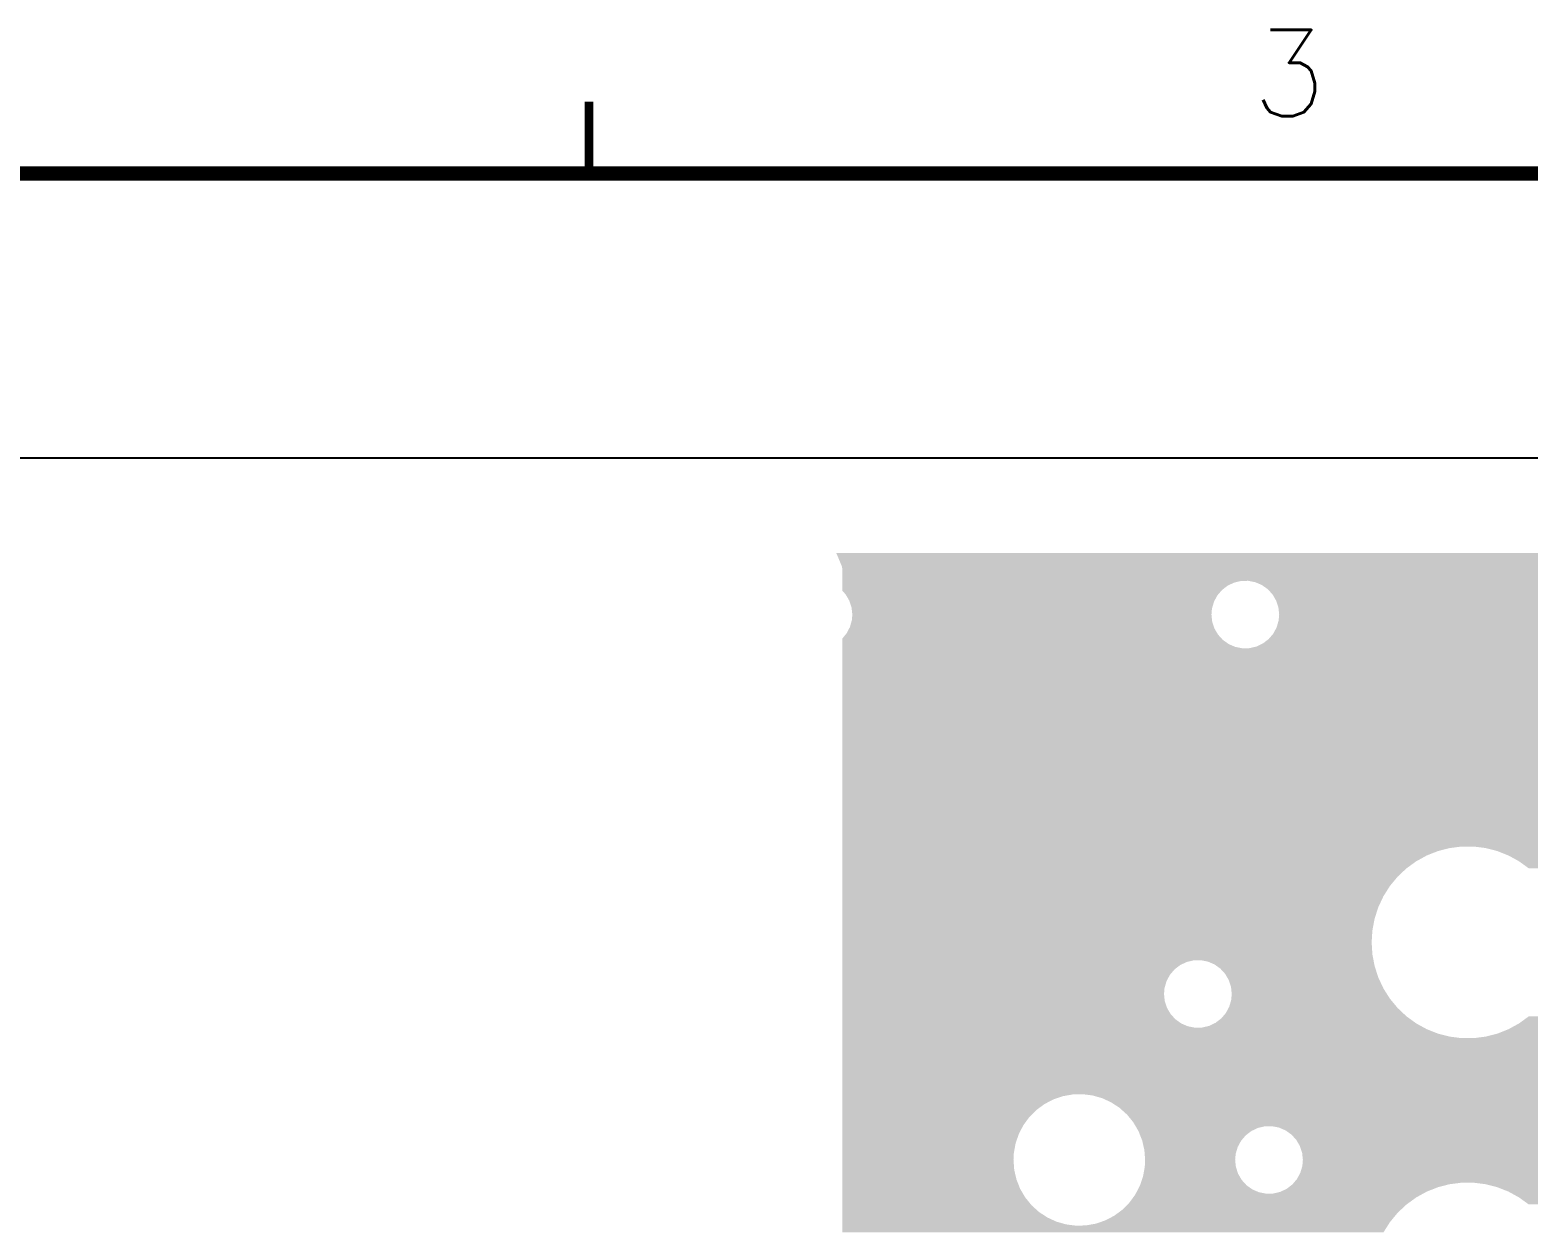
# Model space of a CAD drawing. Extents: x 295 to 953, y 10 to 290.
# Drawn here: x 570 to 622.2, y 248.3 to 290 of the extents above; entities that cross this region are included whole.
import ezdxf
from ezdxf.enums import TextEntityAlignment as Align

# ---------------------------------------------------------------- set-up
doc = ezdxf.new("R2010")
doc.units = 0
doc.header["$LTSCALE"] = 5
doc.header["$MEASUREMENT"] = 0
doc.layers.get('0').update_dxf_attribs({"linetype": 'CONTINUOUS', "lineweight": 25})
for name, color, linetype in [('PWR1', 7, 'CONTINUOUS'), ('문자', 4, 'CONTINUOUS'), ('테두리', 3, 'CONTINUOUS')]:
    doc.layers.add(name, color=color, linetype=linetype)
doc.styles.get("Standard").update_dxf_attribs({"font": 'simplex.shx'})

# ---------------------------------------------------------------- blocks, each defined once
blk = doc.blocks.new('C')
at = {"layer": '테두리'}
for points, const_width in [([(112.5, 287.5), (112.5, 285)], 0.3), ([(15, 285), (15, 15), (405, 15), (405, 285), (15, 285)], 0.5)]:
    blk.add_lwpolyline(points, dxfattribs=dict(at, const_width=const_width))
at = {"layer": '문자'}
blk.add_text('3', height=3, dxfattribs=at).set_placement((136.875, 288.5), align=Align.MIDDLE)

msp = doc.modelspace()

# ---------------------------------------------------------------- linework, layer by layer
at = {"layer": 'PWR1'}
msp.add_line((843.878, 275.097), (529.277, 275.097), dxfattribs=at)
for points in [[(598.089, 271.794), (598.089, 271.795), (664.586, 271.794), (664.585, 271.795)], [(598.145, 271.66), (598.089, 271.794), (664.345, 271.66), (664.586, 271.794)], [(598.219, 271.483), (598.145, 271.66), (664.134, 271.483), (664.345, 271.66)], [(598.283, 271.33), (598.219, 271.483), (664.01, 271.33), (664.134, 271.483)], [(598.295, 271.269), (598.283, 271.33), (663.96, 271.269), (664.01, 271.33)], [(598.295, 271.266), (598.295, 271.269), (663.959, 271.266), (663.96, 271.269)], [(598.295, 271.087), (598.295, 271.266), (663.864, 271.087), (663.959, 271.266)], [(598.295, 271.071), (598.295, 271.087), (652.558, 271.071), (652.833, 271.087)], [(598.295, 271.003), (598.295, 271.071), (652.291, 271.003), (652.558, 271.071)], [(598.295, 270.885), (598.295, 271.003), (652.042, 270.885), (652.291, 271.003)], [(598.295, 270.823), (598.295, 270.885), (651.956, 270.823), (652.042, 270.885)], [(598.295, 270.818), (598.295, 270.823), (612.183, 270.818), (612.433, 270.823)], [(598.295, 270.761), (598.295, 270.818), (611.941, 270.761), (612.183, 270.818)], [(598.295, 270.655), (598.295, 270.761), (611.715, 270.655), (611.941, 270.761)], [(612.677, 270.774), (612.433, 270.823), (651.891, 270.774), (651.956, 270.823)], [(612.799, 270.722), (612.677, 270.774), (651.819, 270.722), (651.891, 270.774)], [(612.906, 270.676), (612.799, 270.722), (651.777, 270.676), (651.819, 270.722)], [(613.109, 270.532), (612.906, 270.676), (651.643, 270.532), (651.777, 270.676)], [(598.295, 270.504), (598.295, 270.655), (611.518, 270.504), (611.715, 270.655)], [(598.295, 270.487), (598.295, 270.504), (611.503, 270.487), (611.518, 270.504)], [(598.295, 270.486), (598.295, 270.487), (611.503, 270.486), (611.503, 270.487)], [(598.416, 270.347), (598.295, 270.486), (611.384, 270.347), (611.503, 270.486)], [(598.436, 270.314), (598.416, 270.347), (611.356, 270.314), (611.384, 270.347)], [(598.543, 270.133), (598.436, 270.314), (611.258, 270.133), (611.356, 270.314)], [(613.12, 270.52), (613.109, 270.532), (651.632, 270.52), (651.643, 270.532)], [(613.278, 270.348), (613.12, 270.52), (651.526, 270.348), (651.632, 270.52)], [(613.314, 270.286), (613.278, 270.348), (651.487, 270.286), (651.526, 270.348)], [(613.328, 270.261), (613.314, 270.286), (651.478, 270.261), (651.487, 270.286)], [(613.338, 270.245), (613.328, 270.261), (636.873, 270.245), (637.148, 270.261)], [(613.377, 270.177), (613.338, 270.245), (636.606, 270.177), (636.873, 270.245)], [(613.403, 270.133), (613.377, 270.177), (636.512, 270.133), (636.606, 270.177)], [(598.556, 270.094), (598.543, 270.133), (611.238, 270.094), (611.258, 270.133)], [(598.622, 269.896), (598.556, 270.094), (611.18, 269.896), (611.238, 270.094)], [(598.626, 269.855), (598.622, 269.896), (611.168, 269.855), (611.18, 269.896)], [(598.649, 269.648), (598.626, 269.855), (611.15, 269.648), (611.168, 269.855)], [(598.634, 269.461), (598.649, 269.648), (611.17, 269.461), (611.15, 269.648)], [(613.427, 270.06), (613.403, 270.133), (636.357, 270.06), (636.512, 270.133)], [(613.481, 269.897), (613.427, 270.06), (636.135, 269.897), (636.357, 270.06)], [(613.481, 269.896), (613.481, 269.897), (636.134, 269.896), (636.135, 269.897)], [(613.503, 269.694), (613.481, 269.896), (635.948, 269.694), (636.134, 269.896)], [(613.491, 269.46), (613.508, 269.648), (635.803, 269.46), (635.919, 269.648)], [(613.508, 269.648), (613.503, 269.694), (635.919, 269.648), (635.948, 269.694)], [(598.454, 268.999), (598.539, 269.164), (611.35, 268.999), (611.254, 269.164)], [(598.539, 269.164), (598.568, 269.221), (611.254, 269.164), (611.235, 269.221)], [(598.568, 269.221), (598.617, 269.401), (611.235, 269.221), (611.176, 269.401)], [(598.617, 269.401), (598.634, 269.461), (611.176, 269.401), (611.17, 269.461)], [(613.302, 268.983), (613.42, 269.202), (635.667, 268.983), (635.705, 269.202)], [(613.42, 269.203), (613.489, 269.441), (635.705, 269.203), (635.796, 269.441)], [(613.42, 269.202), (613.42, 269.203), (635.705, 269.202), (635.705, 269.203)], [(613.489, 269.441), (613.491, 269.46), (635.796, 269.441), (635.803, 269.46)], [(598.295, 268.807), (598.412, 268.949), (611.51, 268.807), (611.38, 268.949)], [(598.295, 268.765), (598.295, 268.807), (611.548, 268.765), (611.51, 268.807)], [(598.295, 268.621), (598.295, 268.765), (611.751, 268.621), (611.548, 268.765)], [(598.295, 268.522), (598.295, 268.621), (611.98, 268.522), (611.751, 268.621)], [(598.412, 268.949), (598.454, 268.999), (611.38, 268.949), (611.35, 268.999)], [(612.745, 268.549), (612.942, 268.642), (635.68, 268.549), (635.672, 268.642)], [(612.942, 268.642), (613.14, 268.793), (635.672, 268.642), (635.657, 268.793)], [(613.14, 268.793), (613.165, 268.823), (635.657, 268.793), (635.654, 268.823)], [(613.165, 268.823), (613.258, 268.931), (635.654, 268.823), (635.658, 268.931)], [(613.258, 268.931), (613.302, 268.983), (635.658, 268.931), (635.667, 268.983)], [(598.295, 268.474), (598.295, 268.522), (612.225, 268.474), (611.98, 268.522)], [(598.295, 268.284), (598.295, 268.474), (635.759, 268.284), (635.702, 268.474)], [(598.295, 268.04), (598.295, 268.284), (635.886, 268.04), (635.759, 268.284)], [(612.225, 268.474), (612.474, 268.478), (635.702, 268.474), (635.701, 268.478)], [(612.474, 268.478), (612.717, 268.535), (635.701, 268.478), (635.684, 268.535)], [(612.717, 268.535), (612.745, 268.549), (635.684, 268.535), (635.68, 268.549)], [(598.295, 267.824), (598.295, 268.04), (636.057, 267.824), (635.886, 268.04)], [(598.295, 267.645), (598.295, 267.824), (636.266, 267.645), (636.057, 267.824)], [(598.295, 267.509), (598.295, 267.645), (636.505, 267.509), (636.266, 267.645)], [(598.295, 267.421), (598.295, 267.509), (636.767, 267.421), (636.505, 267.509)], [(598.295, 267.384), (598.295, 267.421), (637.04, 267.384), (636.767, 267.421)], [(598.295, 267.321), (598.295, 267.384), (834.57, 267.321), (834.598, 267.384)], [(598.295, 266.738), (598.295, 267.321), (834.37, 266.738), (834.57, 267.321)], [(598.295, 266.695), (598.295, 266.738), (834.36, 266.695), (834.37, 266.738)], [(598.295, 266.691), (598.295, 266.695), (676.572, 266.691), (676.822, 266.695)], [(598.295, 266.634), (598.295, 266.691), (676.33, 266.634), (676.572, 266.691)], [(598.295, 266.527), (598.295, 266.634), (676.104, 266.527), (676.33, 266.634)], [(598.295, 266.376), (598.295, 266.527), (675.907, 266.376), (676.104, 266.527)], [(598.295, 266.186), (598.295, 266.376), (675.745, 266.186), (675.907, 266.376)], [(598.295, 265.967), (598.295, 266.186), (675.627, 265.967), (675.745, 266.186)], [(598.295, 265.728), (598.295, 265.967), (675.557, 265.728), (675.627, 265.967)], [(598.295, 265.521), (598.295, 265.728), (675.539, 265.521), (675.557, 265.728)], [(598.295, 265.273), (598.295, 265.521), (675.565, 265.273), (675.539, 265.521)], [(598.295, 265.036), (598.295, 265.273), (675.643, 265.036), (675.565, 265.273)], [(598.295, 264.821), (598.295, 265.036), (675.769, 264.821), (675.643, 265.036)], [(598.295, 264.637), (598.295, 264.821), (675.937, 264.637), (675.769, 264.821)], [(598.295, 264.493), (598.295, 264.637), (676.14, 264.493), (675.937, 264.637)], [(598.295, 264.395), (598.295, 264.493), (676.369, 264.395), (676.14, 264.493)], [(598.295, 264.347), (598.295, 264.395), (676.614, 264.347), (676.369, 264.395)], [(598.295, 264.079), (598.295, 264.347), (834.101, 264.079), (834.09, 264.347)], [(598.295, 263.468), (598.295, 264.079), (834.18, 263.468), (834.101, 264.079)], [(598.295, 263.393), (598.295, 263.468), (834.196, 263.393), (834.18, 263.468)], [(598.295, 263.389), (598.295, 263.393), (666.666, 263.389), (666.916, 263.393)], [(598.295, 263.332), (598.295, 263.389), (666.424, 263.332), (666.666, 263.389)], [(598.295, 263.225), (598.295, 263.332), (666.198, 263.225), (666.424, 263.332)], [(598.295, 263.074), (598.295, 263.225), (666.001, 263.074), (666.198, 263.225)], [(598.295, 262.884), (598.295, 263.074), (665.839, 262.884), (666.001, 263.074)], [(598.295, 262.741), (598.295, 262.884), (665.761, 262.741), (665.839, 262.884)], [(598.295, 262.74), (598.295, 262.741), (658.851, 262.74), (659.271, 262.741)], [(598.295, 262.687), (598.295, 262.74), (658.435, 262.687), (658.851, 262.74)], [(598.295, 262.582), (598.295, 262.687), (658.028, 262.582), (658.435, 262.687)], [(598.295, 262.427), (598.295, 262.582), (657.638, 262.427), (658.028, 262.582)], [(598.295, 262.224), (598.295, 262.427), (657.27, 262.224), (657.638, 262.427)], [(598.295, 261.977), (598.295, 262.224), (656.931, 261.977), (657.27, 262.224)], [(598.295, 261.689), (598.295, 261.977), (656.625, 261.689), (656.931, 261.977)], [(598.295, 261.572), (598.295, 261.689), (656.529, 261.572), (656.625, 261.689)], [(598.295, 261.571), (598.295, 261.572), (619.855, 261.571), (620.275, 261.572)], [(598.295, 261.518), (598.295, 261.571), (619.438, 261.518), (619.855, 261.571)], [(598.295, 261.413), (598.295, 261.518), (619.031, 261.413), (619.438, 261.518)], [(598.295, 261.258), (598.295, 261.413), (618.641, 261.258), (619.031, 261.413)], [(620.691, 261.52), (620.275, 261.572), (656.486, 261.52), (656.529, 261.572)], [(621.098, 261.416), (620.691, 261.52), (656.4, 261.416), (656.486, 261.52)], [(621.228, 261.364), (621.098, 261.416), (656.358, 261.364), (656.4, 261.416)], [(621.489, 261.261), (621.228, 261.364), (656.293, 261.261), (656.358, 261.364)], [(598.295, 261.055), (598.295, 261.258), (618.274, 261.055), (618.641, 261.258)], [(598.295, 260.808), (598.295, 261.055), (617.934, 260.808), (618.274, 261.055)], [(598.295, 260.52), (598.295, 260.808), (617.629, 260.52), (617.934, 260.808)], [(621.857, 261.059), (621.489, 261.261), (656.165, 261.059), (656.293, 261.261)], [(621.926, 261.009), (621.857, 261.059), (656.134, 261.009), (656.165, 261.059)], [(622.197, 260.813), (621.926, 261.009), (656.042, 260.813), (656.134, 261.009)], [(598.295, 260.196), (598.295, 260.52), (617.361, 260.196), (617.629, 260.52)], [(598.295, 259.841), (598.295, 260.196), (617.137, 259.841), (617.361, 260.196)], [(598.295, 259.46), (598.295, 259.841), (616.959, 259.46), (617.137, 259.841)], [(598.295, 259.06), (598.295, 259.46), (616.83, 259.06), (616.959, 259.46)], [(598.295, 258.648), (598.295, 259.06), (616.752, 258.648), (616.83, 259.06)], [(598.295, 258.237), (598.295, 258.648), (616.727, 258.237), (616.752, 258.648)], [(598.295, 257.817), (598.295, 258.237), (616.753, 257.817), (616.727, 258.237)], [(598.295, 257.615), (598.295, 257.817), (616.792, 257.615), (616.753, 257.817)], [(598.295, 257.61), (598.295, 257.615), (610.532, 257.61), (610.782, 257.615)], [(598.295, 257.553), (598.295, 257.61), (610.29, 257.553), (610.532, 257.61)], [(598.295, 257.447), (598.295, 257.553), (610.064, 257.447), (610.29, 257.553)], [(598.295, 257.296), (598.295, 257.447), (609.867, 257.296), (610.064, 257.447)], [(598.295, 257.106), (598.295, 257.296), (609.705, 257.106), (609.867, 257.296)], [(598.295, 256.886), (598.295, 257.106), (609.587, 256.886), (609.705, 257.106)], [(611.026, 257.566), (610.782, 257.615), (616.801, 257.566), (616.792, 257.615)], [(611.255, 257.468), (611.026, 257.566), (616.82, 257.468), (616.801, 257.566)], [(611.344, 257.405), (611.255, 257.468), (616.832, 257.405), (616.82, 257.468)], [(611.458, 257.324), (611.344, 257.405), (616.859, 257.324), (616.832, 257.405)], [(611.627, 257.14), (611.458, 257.324), (616.918, 257.14), (616.859, 257.324)], [(611.705, 257.006), (611.627, 257.14), (616.962, 257.006), (616.918, 257.14)], [(598.295, 256.647), (598.295, 256.886), (609.517, 256.647), (609.587, 256.886)], [(598.295, 256.44), (598.295, 256.647), (609.499, 256.44), (609.517, 256.647)], [(611.752, 256.925), (611.705, 257.006), (617, 256.925), (616.962, 257.006)], [(611.83, 256.688), (611.752, 256.925), (617.112, 256.688), (617, 256.925)], [(611.837, 256.626), (611.83, 256.688), (617.141, 256.626), (617.112, 256.688)], [(611.857, 256.44), (611.837, 256.626), (617.259, 256.44), (617.141, 256.626)], [(598.295, 256.193), (598.295, 256.44), (609.525, 256.193), (609.499, 256.44)], [(598.295, 255.956), (598.295, 256.193), (609.603, 255.956), (609.525, 256.193)], [(611.769, 255.994), (611.838, 256.233), (617.596, 255.994), (617.397, 256.233)], [(611.838, 256.233), (611.842, 256.271), (617.397, 256.233), (617.366, 256.271)], [(611.842, 256.271), (611.857, 256.44), (617.366, 256.271), (617.259, 256.44)], [(598.295, 255.741), (598.295, 255.956), (609.729, 255.741), (609.603, 255.956)], [(598.295, 255.557), (598.295, 255.741), (609.897, 255.557), (609.729, 255.741)], [(598.295, 255.413), (598.295, 255.557), (610.1, 255.413), (609.897, 255.557)], [(611.291, 255.434), (611.489, 255.585), (618.253, 255.434), (618.044, 255.585)], [(611.489, 255.585), (611.553, 255.66), (618.044, 255.585), (617.94, 255.66)], [(611.553, 255.66), (611.651, 255.775), (617.94, 255.66), (617.818, 255.775)], [(611.651, 255.775), (611.744, 255.948), (617.818, 255.775), (617.634, 255.948)], [(611.744, 255.948), (611.769, 255.994), (617.634, 255.948), (617.596, 255.994)], [(621.864, 255.418), (622.134, 255.615), (675.56, 255.418), (675.539, 255.615)], [(622.134, 255.615), (622.203, 255.666), (675.539, 255.615), (675.543, 255.666)], [(598.295, 255.314), (598.295, 255.413), (610.329, 255.314), (610.1, 255.413)], [(598.295, 255.266), (598.295, 255.314), (610.574, 255.266), (610.329, 255.314)], [(598.295, 255.212), (598.295, 255.266), (618.648, 255.212), (618.55, 255.266)], [(598.295, 255.058), (598.295, 255.212), (619.039, 255.058), (618.648, 255.212)], [(598.295, 254.954), (598.295, 255.058), (619.446, 254.954), (619.039, 255.058)], [(610.574, 255.266), (610.823, 255.27), (618.55, 255.266), (618.541, 255.27)], [(610.823, 255.27), (611.066, 255.327), (618.541, 255.27), (618.438, 255.327)], [(611.066, 255.327), (611.249, 255.414), (618.438, 255.327), (618.28, 255.414)], [(611.249, 255.414), (611.291, 255.434), (618.28, 255.414), (618.253, 255.434)], [(620.699, 254.955), (621.106, 255.06), (675.746, 254.955), (675.684, 255.06)], [(621.106, 255.06), (621.283, 255.13), (675.684, 255.06), (675.643, 255.13)], [(621.283, 255.13), (621.496, 255.215), (675.643, 255.13), (675.615, 255.215)], [(621.496, 255.215), (621.771, 255.367), (675.615, 255.215), (675.565, 255.367)], [(621.771, 255.367), (621.864, 255.418), (675.565, 255.367), (675.56, 255.418)], [(598.295, 254.901), (598.295, 254.954), (619.863, 254.901), (619.446, 254.954)], [(598.295, 254.731), (598.295, 254.901), (675.937, 254.731), (675.782, 254.901)], [(598.295, 254.587), (598.295, 254.731), (676.14, 254.587), (675.937, 254.731)], [(598.295, 254.577), (598.295, 254.587), (676.164, 254.577), (676.14, 254.587)], [(598.295, 254.561), (598.295, 254.577), (636.873, 254.561), (637.148, 254.577)], [(598.295, 254.493), (598.295, 254.561), (636.606, 254.493), (636.873, 254.561)], [(619.863, 254.901), (620.283, 254.902), (675.782, 254.901), (675.781, 254.902)], [(620.283, 254.902), (620.387, 254.915), (675.781, 254.902), (675.769, 254.915)], [(620.387, 254.915), (620.699, 254.955), (675.769, 254.915), (675.746, 254.955)], [(598.295, 254.375), (598.295, 254.493), (636.357, 254.375), (636.606, 254.493)], [(598.295, 254.212), (598.295, 254.375), (636.135, 254.212), (636.357, 254.375)], [(598.295, 254.01), (598.295, 254.212), (635.948, 254.01), (636.135, 254.212)], [(598.295, 253.776), (598.295, 254.01), (635.803, 253.776), (635.948, 254.01)], [(598.295, 253.518), (598.295, 253.776), (635.705, 253.518), (635.803, 253.776)], [(598.295, 253.247), (598.295, 253.518), (635.658, 253.247), (635.705, 253.518)], [(598.295, 253.138), (598.295, 253.247), (635.654, 253.138), (635.658, 253.247)], [(598.295, 252.95), (598.295, 253.138), (635.672, 252.95), (635.654, 253.138)], [(598.295, 252.942), (598.295, 252.95), (606.322, 252.942), (606.67, 252.95)], [(598.295, 252.881), (598.295, 252.942), (605.98, 252.881), (606.322, 252.942)], [(607.014, 252.906), (606.67, 252.95), (635.676, 252.906), (635.672, 252.95)], [(598.295, 252.769), (598.295, 252.881), (605.65, 252.769), (605.98, 252.881)], [(598.295, 252.609), (598.295, 252.769), (605.342, 252.609), (605.65, 252.769)], [(598.295, 252.404), (598.295, 252.609), (605.061, 252.404), (605.342, 252.609)], [(607.16, 252.864), (607.014, 252.906), (635.68, 252.864), (635.676, 252.906)], [(607.349, 252.81), (607.16, 252.864), (635.697, 252.81), (635.68, 252.864)], [(607.664, 252.664), (607.349, 252.81), (635.74, 252.664), (635.697, 252.81)], [(607.762, 252.6), (607.664, 252.664), (635.759, 252.6), (635.74, 252.664)], [(607.954, 252.473), (607.762, 252.6), (635.825, 252.473), (635.759, 252.6)], [(608.084, 252.355), (607.954, 252.473), (635.886, 252.355), (635.825, 252.473)], [(598.295, 252.158), (598.295, 252.404), (604.815, 252.158), (605.061, 252.404)], [(598.295, 251.879), (598.295, 252.158), (604.608, 251.879), (604.815, 252.158)], [(608.212, 252.24), (608.084, 252.355), (635.978, 252.24), (635.886, 252.355)], [(608.294, 252.14), (608.212, 252.24), (636.057, 252.14), (635.978, 252.24)], [(608.432, 251.97), (608.294, 252.14), (636.255, 251.97), (636.057, 252.14)], [(608.437, 251.96), (608.432, 251.97), (636.266, 251.96), (636.255, 251.97)], [(608.511, 251.836), (608.437, 251.96), (636.485, 251.836), (636.266, 251.96)], [(598.295, 251.571), (598.295, 251.879), (604.447, 251.571), (604.608, 251.879)], [(598.295, 251.242), (598.295, 251.571), (604.333, 251.242), (604.447, 251.571)], [(608.513, 251.832), (608.511, 251.836), (613.009, 251.832), (613.258, 251.836)], [(608.546, 251.775), (608.513, 251.832), (612.766, 251.775), (613.009, 251.832)], [(608.608, 251.67), (608.546, 251.775), (612.544, 251.67), (612.766, 251.775)], [(608.609, 251.668), (608.608, 251.67), (612.541, 251.668), (612.544, 251.67)], [(608.669, 251.517), (608.609, 251.668), (612.343, 251.517), (612.541, 251.668)], [(608.737, 251.347), (608.669, 251.517), (612.198, 251.347), (612.343, 251.517)], [(613.318, 251.824), (613.258, 251.836), (636.505, 251.824), (636.485, 251.836)], [(613.503, 251.788), (613.318, 251.824), (636.613, 251.788), (636.505, 251.824)], [(613.623, 251.736), (613.503, 251.788), (636.767, 251.736), (636.613, 251.788)], [(613.708, 251.7), (613.623, 251.736), (637.04, 251.7), (636.767, 251.736)], [(613.721, 251.694), (613.708, 251.7), (644.188, 251.694), (644.19, 251.7)], [(613.732, 251.69), (613.721, 251.694), (644.188, 251.69), (644.188, 251.694)], [(613.935, 251.545), (613.732, 251.69), (644.175, 251.545), (644.188, 251.69)], [(613.988, 251.487), (613.935, 251.545), (644.17, 251.487), (644.175, 251.545)], [(614.103, 251.361), (613.988, 251.487), (644.183, 251.361), (644.17, 251.487)], [(598.295, 250.9), (598.295, 251.242), (604.271, 250.9), (604.333, 251.242)], [(598.295, 250.662), (598.295, 250.9), (604.259, 250.662), (604.271, 250.9)], [(608.742, 251.327), (608.737, 251.347), (612.181, 251.327), (612.198, 251.347)], [(608.792, 251.108), (608.742, 251.327), (612.063, 251.108), (612.181, 251.327)], [(608.815, 251.009), (608.792, 251.108), (612.034, 251.009), (612.063, 251.108)], [(608.826, 250.869), (608.815, 251.009), (611.994, 250.869), (612.034, 251.009)], [(608.842, 250.662), (608.826, 250.869), (611.975, 250.662), (611.994, 250.869)], [(614.174, 251.24), (614.103, 251.361), (644.196, 251.24), (644.183, 251.361)], [(614.229, 251.146), (614.174, 251.24), (644.227, 251.146), (644.196, 251.24)], [(614.276, 251.003), (614.229, 251.146), (644.274, 251.003), (644.227, 251.146)], [(614.307, 250.91), (614.276, 251.003), (644.329, 250.91), (644.274, 251.003)], [(614.32, 250.788), (614.307, 250.91), (644.4, 250.788), (644.329, 250.91)], [(598.295, 250.315), (598.295, 250.662), (604.285, 250.315), (604.259, 250.662)], [(608.785, 250.177), (608.828, 250.414), (612.08, 250.177), (612.002, 250.414)], [(608.828, 250.414), (608.829, 250.424), (612.002, 250.414), (612.001, 250.424)], [(608.829, 250.424), (608.842, 250.662), (612.001, 250.424), (611.975, 250.662)], [(614.274, 250.313), (614.288, 250.361), (645.245, 250.313), (645, 250.361)], [(614.288, 250.361), (614.315, 250.455), (645, 250.361), (644.782, 250.455)], [(614.315, 250.46), (614.328, 250.604), (644.771, 250.46), (644.568, 250.604)], [(614.315, 250.455), (614.315, 250.46), (644.782, 250.455), (644.771, 250.46)], [(614.333, 250.662), (614.32, 250.788), (644.515, 250.662), (644.4, 250.788)], [(614.328, 250.604), (614.333, 250.662), (644.568, 250.604), (644.515, 250.662)], [(598.295, 249.976), (598.295, 250.315), (604.364, 249.976), (604.285, 250.315)], [(598.295, 249.653), (598.295, 249.976), (604.492, 249.653), (604.364, 249.976)], [(608.663, 249.778), (608.726, 249.962), (612.374, 249.778), (612.206, 249.962)], [(608.726, 249.962), (608.767, 250.082), (612.206, 249.962), (612.136, 250.082)], [(608.767, 250.082), (608.785, 250.177), (612.136, 250.082), (612.08, 250.177)], [(613.841, 249.711), (613.966, 249.807), (619.031, 249.711), (619.402, 249.807)], [(613.966, 249.807), (613.974, 249.816), (619.402, 249.807), (619.438, 249.816)], [(613.974, 249.816), (614.019, 249.869), (619.438, 249.816), (619.855, 249.869)], [(614.019, 249.87), (614.126, 249.995), (655.87, 249.87), (655.829, 249.995)], [(614.019, 249.869), (614.019, 249.87), (619.855, 249.869), (620.275, 249.87)], [(614.126, 249.995), (614.127, 249.996), (655.829, 249.995), (655.829, 249.996)], [(614.127, 249.996), (614.245, 250.216), (655.829, 249.996), (655.787, 250.216)], [(614.245, 250.216), (614.274, 250.313), (655.787, 250.216), (655.768, 250.313)], [(620.691, 249.817), (620.275, 249.87), (655.887, 249.817), (655.87, 249.87)], [(621.098, 249.713), (620.691, 249.817), (655.92, 249.713), (655.887, 249.817)], [(598.295, 249.354), (598.295, 249.653), (604.669, 249.354), (604.492, 249.653)], [(598.295, 249.084), (598.295, 249.354), (604.888, 249.084), (604.669, 249.354)], [(608.286, 249.165), (608.424, 249.353), (618.016, 249.165), (618.274, 249.353)], [(608.424, 249.353), (608.492, 249.445), (618.274, 249.353), (618.441, 249.445)], [(608.492, 249.445), (608.514, 249.488), (618.441, 249.445), (618.518, 249.488)], [(608.514, 249.488), (608.54, 249.536), (613.05, 249.488), (612.806, 249.536)], [(608.54, 249.536), (608.591, 249.634), (612.806, 249.536), (612.577, 249.634)], [(608.591, 249.634), (608.654, 249.753), (612.577, 249.634), (612.41, 249.753)], [(608.654, 249.753), (608.663, 249.778), (612.41, 249.753), (612.374, 249.778)], [(613.05, 249.488), (613.3, 249.492), (618.518, 249.488), (618.526, 249.492)], [(613.3, 249.492), (613.542, 249.549), (618.526, 249.492), (618.628, 249.549)], [(613.542, 249.549), (613.557, 249.556), (618.628, 249.549), (618.641, 249.556)], [(613.557, 249.556), (613.768, 249.655), (618.641, 249.556), (618.891, 249.655)], [(613.768, 249.655), (613.841, 249.711), (618.891, 249.655), (619.031, 249.711)], [(621.396, 249.596), (621.098, 249.713), (655.959, 249.596), (655.92, 249.713)], [(621.489, 249.559), (621.396, 249.596), (655.976, 249.559), (655.959, 249.596)], [(621.857, 249.357), (621.489, 249.559), (656.071, 249.357), (655.976, 249.559)], [(622.052, 249.216), (621.857, 249.357), (656.138, 249.216), (656.071, 249.357)], [(598.295, 248.851), (598.295, 249.084), (605.146, 248.851), (604.888, 249.084)], [(598.295, 248.659), (598.295, 248.851), (605.436, 248.659), (605.146, 248.851)], [(607.759, 248.715), (607.899, 248.817), (617.544, 248.715), (617.629, 248.817)], [(607.899, 248.817), (608.039, 248.92), (617.629, 248.817), (617.737, 248.92)], [(608.039, 248.92), (608.226, 249.105), (617.737, 248.92), (617.934, 249.105)], [(608.226, 249.105), (608.286, 249.165), (617.934, 249.105), (618.016, 249.165)], [(622.197, 249.111), (622.052, 249.216), (656.205, 249.111), (656.138, 249.216)], [(598.295, 248.514), (598.295, 248.659), (605.752, 248.514), (605.436, 248.659)], [(598.295, 248.418), (598.295, 248.514), (606.086, 248.418), (605.752, 248.514)], [(598.295, 248.373), (598.295, 248.418), (606.431, 248.373), (606.086, 248.418)], [(598.295, 248.138), (598.295, 248.373), (617.137, 248.138), (617.286, 248.373)], [(606.431, 248.373), (606.779, 248.382), (617.286, 248.373), (617.291, 248.382)], [(606.779, 248.382), (607.121, 248.442), (617.291, 248.382), (617.329, 248.442)], [(607.121, 248.442), (607.271, 248.493), (617.329, 248.442), (617.361, 248.493)], [(607.271, 248.493), (607.45, 248.554), (617.361, 248.493), (617.412, 248.554)], [(607.45, 248.554), (607.759, 248.715), (617.412, 248.554), (617.544, 248.715)]]:
    msp.add_solid(points, dxfattribs=at)

# ---------------------------------------------------------------- block references
msp.add_blockref('C', (476.978, 0))

doc.saveas('drawing.dxf')
